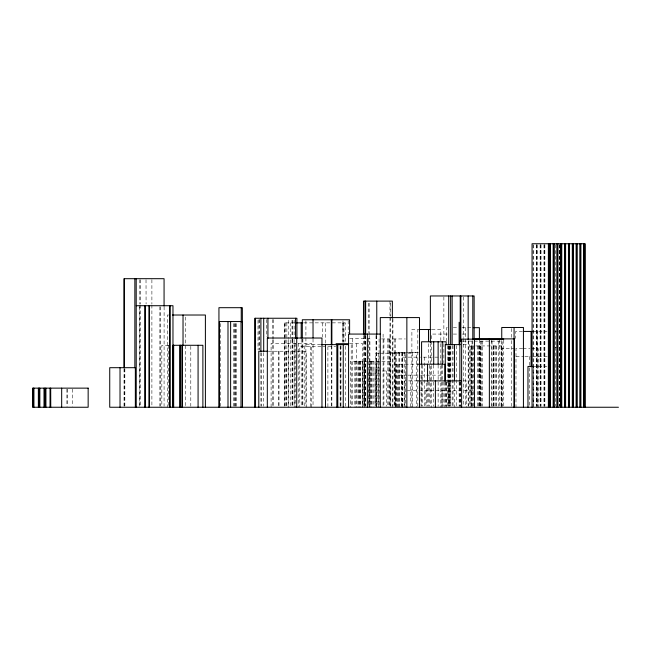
<?xml version="1.0" encoding="UTF-8"?>
<svg xmlns="http://www.w3.org/2000/svg" width="651" height="651" viewBox="0 0 651 651"><rect width="100%" height="100%" fill="white"/><g stroke="black" fill="none" stroke-linecap="round" stroke-linejoin="round"><path stroke-width="0.49" stroke-dasharray="3.25 2.44" d="M168.633 315.019L167.299 315.019L167.299 407.249M294.643 322.863L284.243 322.863L284.243 406.24M303.773 322.863L345.355 322.863L345.355 342.182M447.318 327.673L446.456 327.673L446.456 341.189M453.299 327.673L458.532 327.673M462.015 327.673L472.309 327.673M431.825 329.52L440.817 329.52L440.817 342.646M522.533 331.432L515.633 331.432L515.633 338.512M533.071 331.432L547.068 331.432M554.994 331.432L560.031 331.432M447.318 334.069L431.694 334.069L431.694 364.56M453.299 334.069L458.532 334.069M462.324 334.069L465.319 334.069M349.709 338.756L366.057 338.756M367.018 338.756L369.914 338.756L369.914 407.249M381.584 338.951L405.345 338.951M462.885 341.124L502.165 341.124L502.165 406.248M349.685 343.695L362.697 343.695L362.697 407.249M320.723 344.623L304.814 344.623L304.814 407.249M463.203 344.623L469.355 344.623L469.355 407.249M168.69 345.282L161.839 345.282L161.839 407.249M501.718 345.941L470.868 345.941L470.868 407.249M321.081 346.601L299.794 346.601L299.794 407.249M322.587 346.601L335.664 346.601M554.994 347.195L557.988 347.195M515.031 348.578L501.97 348.578L501.97 407.249M522.615 348.578L515.991 348.578L515.991 407.249M523.005 348.578L529.792 348.578M531.68 348.578L538.247 348.578L538.247 407.249M268.521 351.214L306.239 351.214L306.239 407.249M418.503 352.533L394.335 352.533L394.335 407.249M389.973 352.663L405.223 352.663L405.223 407.249M407.233 352.663L416.258 352.663L416.258 407.249M378.752 353.192L375.839 353.192L375.839 407.249M379.728 353.192L412.457 353.192M515.991 356.488L523.99 356.488M524.966 356.488L531.68 356.488M532.575 356.488L547.393 356.488M402.261 357.147L420.505 357.147M423.427 357.147L440.54 357.147M390.779 361.232L350.352 361.232L350.352 407.249M419.618 364.202L396.093 364.202L396.093 407.249M532.843 366.44L546.905 366.44M557.004 366.44L560.031 366.44M406.883 375.147L395.222 375.147L395.222 407.249M407.835 375.147L419.903 375.147M420.92 375.147L442.241 375.147M417.535 380.884L404.458 380.884L404.458 407.249M463.422 380.884L466.385 380.884L466.385 407.249M407.436 390.771L474.074 390.771M559.803 244.76L559.803 406.24M559.648 244.76L559.648 406.24M559.258 244.76L559.258 406.24M555.433 244.76L555.433 406.24M544.879 244.76L544.879 406.24M544.496 244.76L544.496 406.24M544.334 244.76L544.334 406.24M543.943 244.76L543.943 406.24M541.046 244.76L541.046 406.24M540.664 244.76L540.664 406.24M540.517 244.76L540.517 406.24M540.127 244.76L540.127 406.24M537.221 244.76L537.221 406.24M537.14 331.432L537.14 407.249M536.831 244.76L536.831 406.24M536.676 244.76L536.676 406.24M536.294 244.76L536.294 406.24M533.641 366.44L533.641 407.249M533.389 244.76L533.389 406.24M533.006 244.76L533.006 406.24M529.507 356.488L529.507 407.249M511.735 328.486L511.735 339.594M511.735 340.603L511.735 406.24M503.768 340.164L503.768 406.24M501.75 340.603L501.718 407.249M501.465 345.941L501.465 407.249M501.083 345.941L501.083 407.249M499.439 339.887L499.439 406.248M498.756 341.124L498.756 406.248M496.746 345.941L496.746 407.249M495.924 345.941L495.924 407.249M494.931 345.941L494.931 407.249M493.539 345.941L493.539 407.249M493.474 345.941L493.474 407.249M493.303 345.941L493.303 407.249M492.018 341.124L492.018 407.249M491.538 340.164L491.538 406.24M482.749 341.124L482.749 406.248M481.699 341.124L481.699 406.248M480.731 341.124L480.731 406.248M480.324 345.941L480.324 407.249M480.129 345.941L480.129 407.249M479.665 345.941L479.665 407.249M479.396 339.765L479.413 407.249M479.152 345.941L479.152 407.249M478.656 345.941L478.656 407.249M477.631 345.941L477.631 407.249M473.497 345.941L473.497 407.249M472.797 340.481L472.797 406.24M472.056 341.124L471.975 407.249M471.552 345.941L471.552 407.249M471.324 345.941L471.324 407.249M470.974 345.941L470.974 407.249M468.468 341.124L468.468 406.248M468.167 340.481L468.167 407.249M465.319 327.673L465.319 407.249M463.398 296.978L463.398 337.446M463.398 338.455L463.398 406.24M460.224 381.958L460.224 406.24M460.094 382.072L460.094 407.249M459.875 382.202L459.875 406.248M459.15 381.958L459.15 406.24M456.701 345.632L456.701 406.24M454.536 381.999L454.536 407.249M453.039 345.535L453.039 406.24M452.144 345.535L452.144 406.24M450.638 345.535L450.638 406.24M450.248 346.267L450.248 381.844M450.248 382.861L450.248 406.24M449.589 346.267L449.589 381.844M449.589 382.861L449.589 406.24M449.304 346.267L449.304 381.844M449.304 382.861L449.304 406.24M449.198 345.632L449.198 406.24M448.889 346.267L448.889 381.844M448.889 382.861L448.889 406.24M448.718 345.535L448.718 406.24M448.474 346.267L448.474 381.844M448.474 382.861L448.474 406.24M447.392 345.632L447.392 406.24M446.456 382.072L446.456 407.249M446.13 382.072L446.13 406.248M445.3 381.999L445.3 406.24M444.902 382.227L444.902 407.249M443.868 296.978L443.868 342.499M443.868 343.516L443.868 362.737M443.868 381.958L443.868 406.24M442.257 364.951L442.241 407.249M442.078 390.771L442.078 407.249M441.744 365.162L441.744 407.249M440.817 343.655L440.817 364.853M440.817 365.862L440.817 407.249M438.131 364.951L438.131 406.248M433.704 364.951L433.704 406.248M431.694 365.577L431.694 381.844M431.694 382.861L431.694 407.249M430.368 343.516L430.368 406.248M429.302 365.203L429.302 406.248M428.488 343.655L428.488 362.835M428.488 382.015L428.488 406.24M427.544 382.227L427.544 406.248M426.592 382.91L426.592 406.24M425.852 390.771L425.852 407.249M424.249 357.147L424.249 406.248M422.45 365.203L422.45 406.248M421.588 364.951L421.522 406.248M421.042 375.147L421.042 406.248M417.828 406.24L417.828 329.52L411.888 329.52L411.888 407.249M412.457 352.533L412.457 407.249M410.765 375.147L410.765 407.249M404.767 352.663L404.767 407.249M402.888 364.202L402.888 407.249M402.676 352.663L402.676 407.249M402.562 364.202L402.562 407.249M402.261 352.533L402.261 407.249M401.569 406.248L401.569 370.989L368.995 370.989L368.995 406.248M401.26 352.663L401.26 407.249M399.421 352.663L399.421 407.249M398.957 352.663L398.957 407.249M398.095 364.202L398.095 407.249M397.769 364.202L397.769 407.249M396.215 352.663L396.215 407.249M395.775 352.663L395.775 407.249M395.385 338.951L395.385 407.249M394.197 338.951L394.197 407.249M392.927 318.599L392.927 406.248M392.366 319.299L392.366 407.249M390.738 353.192L390.779 407.249M390.372 303.13L390.372 316.272M390.372 317.281L390.372 407.249M389.973 301.104L389.973 316.272M389.973 317.281L389.973 407.249M389.632 338.951L389.632 407.249M388.891 338.951L388.867 407.249M387.833 338.951L387.833 407.249M386.344 370.989L386.344 406.248M383.895 338.951L383.895 407.249M383.105 334.069L383.105 407.249M379.077 338.951L379.077 407.249M378.89 361.232L378.89 407.249M378.345 353.192L378.345 407.249M377.108 361.232L377.108 407.249M376.766 335.477L376.766 406.24M376.669 335.477L376.612 407.249M376.213 361.232L376.213 407.249M376.009 335.477L376.009 406.24M375.147 370.989L375.147 406.248M373.983 361.232L373.983 407.249M372.925 361.232L372.925 407.249M371.33 361.232L371.33 407.249M371.029 361.232L371.029 407.249M370.362 361.232L370.362 407.249M369.565 361.232L369.565 407.249M369.166 303.13L369.166 334.468M369.166 335.477L369.166 407.249M368.726 338.756L368.726 407.249M368.222 303.13L368.222 332.441M365.65 335.477L365.65 406.24M365.366 335.477L365.341 406.24M364.91 335.477L364.91 406.24M364.674 361.232L364.674 407.249M364.308 335.086L364.308 406.24M364.194 361.232L364.194 407.249M363.478 335.477L363.478 406.24M362.892 361.232L362.892 407.249M362.387 361.232L362.387 407.249M360.508 361.232L360.508 407.249M360.101 361.232L360.101 407.249M359.539 361.232L359.539 407.249M358.994 361.232L358.994 407.249M358.685 361.232L358.685 407.249M357.082 361.232L357.082 407.249M356.496 343.695L356.496 407.249M355.064 361.232L355.064 407.249M355.007 361.232L355.007 407.249M352.557 338.756L352.557 406.248M351.198 344.623L351.198 407.249M348.187 320.772L348.187 332.84M345.355 346.251L345.355 406.24M343.972 322.863L343.972 342.182M343.402 322.863L343.402 342.182M342.979 320.772L342.979 342.89M342.54 322.863L342.54 342.182M340.978 345.714L340.978 406.248M340.693 346.601L340.693 407.249M340.147 345.632L340.147 406.24M331.864 345.909L331.864 406.248M331.326 345.909L331.326 406.248M327.901 346.601L327.901 407.249M325.655 322.863L325.655 343.199M322.522 322.863L322.522 337.096M313.033 338.87L313.033 406.248M311.569 407.249L311.569 343.305L271.093 343.305L271.093 407.249M310.486 346.601L310.486 407.249M305.913 320.772L305.913 406.248M302.878 339.13L302.878 406.24M302.308 338.87L302.308 406.248M301.21 339.13L301.21 406.24M298.353 343.305L298.353 407.249M295.228 343.305L295.228 407.249M294.187 343.305L294.187 407.249M294.106 320.268L294.106 338.479M294.106 339.488L294.106 406.24M292.559 339.033L292.559 406.248M292.226 320.268L292.226 338.479M292.226 339.488L292.226 406.24M292.055 320.268L292.055 338.479M292.055 339.488L292.055 406.24M290.33 322.863L290.33 406.24M288.767 320.268L288.767 338.479M288.767 339.488L288.767 406.24M288.409 343.305L288.409 407.249M286.847 322.863L286.847 406.24M286.269 351.214L286.269 407.249M285.512 322.863L285.512 406.24M284.747 322.863L284.747 406.24M279.019 351.214L279.019 407.249M278.343 351.214L278.343 407.249M273.371 319.503L273.371 338.666M273.371 339.676L273.371 406.248M272.663 319.503L272.663 338.666M272.663 339.676L272.663 406.248M266.609 319.503L266.609 336.648M263.696 352.639L263.696 406.24M261.181 352.785L261.181 406.248M260.896 352.639L260.994 406.248M259.383 319.503L259.383 349.758M259 319.503L259 349.758M258.016 320.268L258.016 349.603M236.484 323.563L236.484 406.248M235.752 323.563L235.752 406.248M235.06 323.563L235.06 406.248M234.344 323.563L234.344 406.248M233.424 323.563L233.424 406.248M220.673 323.563L220.673 406.248M190.8 346.291L190.8 406.24M185.364 317.045L185.454 406.24M168.275 345.282L168.275 407.249M164.109 306.735L164.068 406.24M160.309 306.735L160.309 406.24M159.861 306.735L159.861 406.24M151.895 279.702L151.895 304.001M151.895 305.01L151.895 406.24M146.019 279.702L146.084 304.001M140.087 279.702L140.087 304.001M140.087 305.01L140.087 406.24M139.949 279.702L139.949 304.001M139.949 305.01L139.949 406.24M139.705 306.735L139.705 406.24M124.854 368.71L124.854 406.24M124.317 368.783L124.317 406.24M124.024 368.783L124.024 406.24M72.692 389.143L72.692 406.248M67.248 389.143L67.248 406.248M66.898 389.143L66.898 406.248"/><path stroke-width="0.98" d="M136.238 305.718L172.971 305.718L172.971 407.249M172.466 315.019L205.391 315.019L205.391 407.249M296.376 322.863L302.756 322.863M473.31 327.673L479.396 327.673L479.396 339.765M418.821 329.52L430.889 329.52M523.453 331.432L532.396 331.432M380.16 334.069L348.578 334.069L348.578 407.249M503.768 339.147L461.632 339.147L461.632 407.249M462.112 341.124L459.875 341.124L459.875 381.201M336.062 343.695L348.716 343.695M321.553 344.623L348.472 344.623M460.233 344.623L445.3 344.623L445.3 380.99M172.971 345.282L202.884 345.282L202.884 407.249M267.805 351.214L258.797 351.214L258.797 407.249M418.666 364.202L444.902 364.202L444.902 381.226M532.624 366.44L527.969 366.44L527.969 407.249M418.422 380.884L461.518 380.884M618.45 407.249L109.734 407.249L109.734 367.693L135.351 367.693L135.351 407.249M585.127 407.249L585.127 243.751L532.062 243.751L532.062 407.249M584.72 243.751L584.72 407.249M584.329 243.751L584.329 407.249M584.175 243.751L584.175 407.249M583.792 243.751L583.792 407.249M580.895 243.751L580.895 407.249M580.505 243.751L580.505 407.249M580.35 243.751L580.35 407.249M579.968 243.751L579.968 407.249M577.063 243.751L577.063 407.249M576.68 243.751L576.68 407.249M576.517 243.751L576.517 407.249M576.127 243.751L576.127 407.249M573.238 243.751L573.238 407.249M572.856 243.751L572.856 407.249M572.693 243.751L572.693 407.249M572.31 243.751L572.31 407.249M569.405 243.751L569.405 407.249M569.015 243.751L569.015 407.249M568.86 243.751L568.86 407.249M568.478 243.751L568.478 407.249M565.581 243.751L565.581 407.249M565.19 243.751L565.19 407.249M565.035 243.751L565.035 407.249M564.645 243.751L564.645 407.249M561.748 243.751L561.748 407.249M561.365 243.751L561.365 407.249M561.211 243.751L561.211 407.249M560.82 243.751L560.82 407.249M557.915 243.751L557.915 407.249M557.533 243.751L557.533 407.249M557.378 243.751L557.378 407.249M556.987 243.751L556.987 407.249M554.091 243.751L554.091 407.249M553.7 243.751L553.7 407.249M553.545 243.751L553.545 407.249M553.163 243.751L553.163 407.249M550.266 243.751L550.266 407.249M549.883 243.751L549.883 407.249M549.721 243.751L549.721 407.249M549.338 243.751L549.338 407.249M548.386 243.751L548.386 407.249M531.07 331.432L531.07 366.814M523.428 407.249L523.428 327.477L501.75 327.477L501.75 339.594M514.347 407.249L514.347 338.886L474.457 338.886L474.457 407.249M514.07 327.477L514.07 407.249M489.365 338.886L489.365 407.249M474.14 339.464L474.14 295.961L430.368 295.961L430.368 342.499M472.797 295.961L472.797 339.464M468.167 295.961L468.167 339.464M460.859 295.961L460.859 341.49M460.224 295.961L460.224 341.49M459.15 322.269L459.15 344.525M454.536 344.623L454.536 380.99M452.144 295.961L452.144 344.525M450.638 295.961L450.638 344.525M448.718 295.961L448.718 344.525M446.13 344.81L446.13 341.783L421.588 341.783L421.588 363.942M442.257 341.783L442.257 363.942M438.131 341.783L438.131 363.942M435.389 380.884L435.389 407.249M433.704 341.783L433.704 363.942M428.488 329.52L428.488 341.637M427.544 364.202L427.544 381.226M419.488 407.249L419.488 317.59L380.298 317.59L380.298 407.249M406.859 317.59L406.859 407.249M392.366 318.29L392.366 301.104L363.478 301.104L363.478 334.468M376.766 301.104L376.766 334.468M367.376 334.069L367.376 407.249M365.65 301.104L365.65 334.468M364.91 301.104L364.91 334.468M349.603 333.841L349.603 319.763L302.308 319.763L302.308 337.869M343.248 344.623L343.248 407.249M337.796 344.623L337.796 407.249M336.852 344.623L336.852 407.249M331.864 319.763L331.864 344.908M331.326 319.763L331.326 344.908M325.492 344.623L325.492 407.249M321.968 407.249L321.968 338.024L267.325 338.024L267.325 407.249M313.033 319.763L313.033 337.869M301.21 322.863L301.21 338.113M296.905 338.479L296.905 318.249L254.964 318.249L254.964 407.249M296.726 338.024L296.726 407.249M295.554 318.249L295.554 338.479M267.927 318.249L267.927 338.479M263.696 318.249L263.696 351.621M260.896 318.249L260.896 351.621M255.135 318.249L255.135 407.249M242.473 407.249L242.473 321.545L219.379 321.545L219.379 407.249M242.432 407.249L242.343 307.695L218.939 307.695L218.939 407.249M241.244 307.695L241.244 321.92M241.025 321.545L241.025 407.249M230.625 321.545L230.625 407.249M227.996 321.545L227.996 407.249M198.075 345.282L198.075 407.249M183.029 315.019L183.029 345.421M182.378 345.282L182.378 407.249M182.02 345.282L182.02 407.249M180.539 345.282L180.539 407.249M180.351 345.282L180.351 407.249M179.757 345.282L179.757 407.249M173.662 345.282L173.662 407.249M173.264 345.282L173.264 407.249M173.06 345.282L173.06 407.249M170.106 305.718L170.106 407.249M169.659 305.718L169.659 407.249M164.068 306.019L164.068 278.693L124.024 278.693L124.024 367.774M149.388 305.718L149.388 407.249M149.022 305.718L149.022 407.249M145.14 305.718L145.14 407.249M145.018 305.718L145.018 407.249M136.197 278.693L136.238 407.249M134.863 278.693L134.863 367.774M124.317 278.693L124.317 367.774M120.02 367.693L120.02 407.249M61.674 388.134L61.674 407.249M50.688 388.134L50.754 407.249M50.046 388.134L50.046 407.249M45.92 388.134L45.92 407.249M44.008 388.134L44.008 407.249M39.833 388.134L39.833 407.249M39.174 388.134L39.174 407.249M38.368 388.134L38.368 407.249M33.917 388.134L33.917 407.249M33.242 388.134L33.242 407.249M88.154 388.134L32.55 388.134L32.55 407.249L88.154 407.249L88.154 388.134M44.992 407.249L44.992 388.134L44.927 407.249"/></g></svg>
